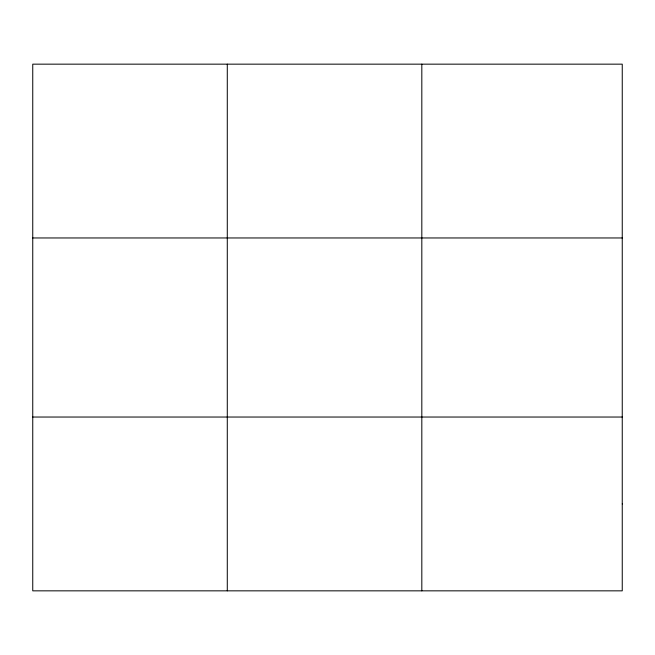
<?xml version="1.0" encoding="UTF-8"?>
<svg xmlns="http://www.w3.org/2000/svg" width="655" height="655" viewBox="0 0 655 655"><rect width="100%" height="100%" fill="white"/><g stroke="black" fill="none" stroke-linecap="round" stroke-linejoin="round"><path stroke-width="0.98" d="M227.285 590.843L227.285 64.157M421.82 590.843L421.82 64.157M32.75 237.961L622.25 237.961M32.75 417.038L622.25 417.038M622.25 503.941L622.25 590.843L32.75 590.843L32.75 64.157L622.25 64.157L622.25 503.941"/></g></svg>
